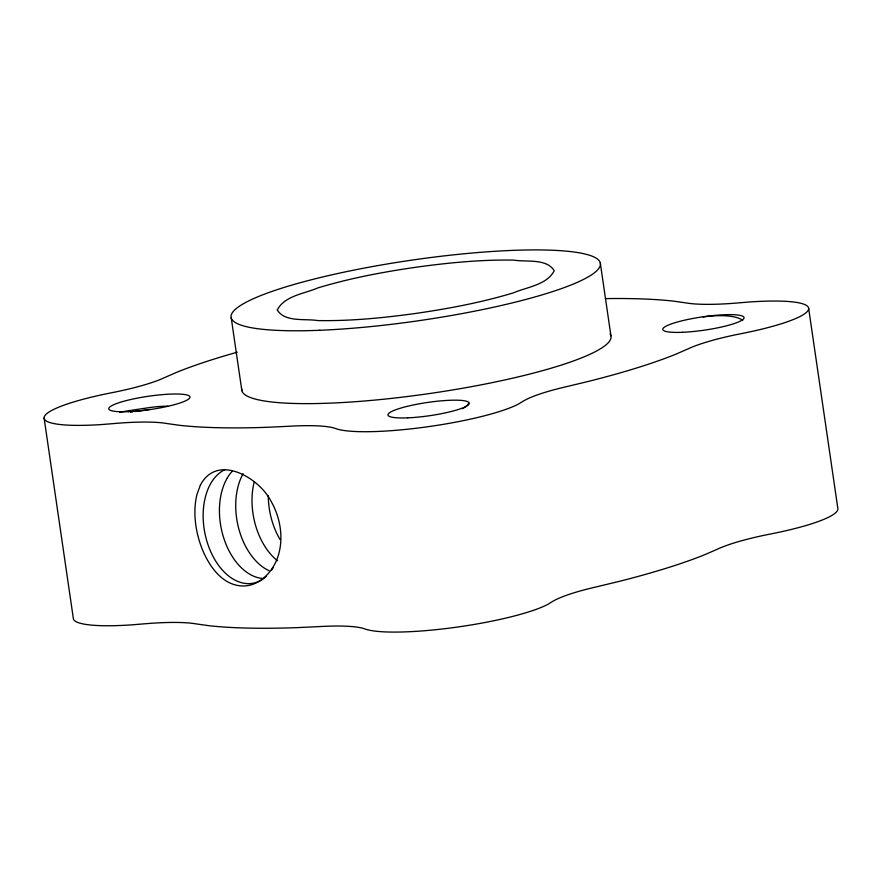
<?xml version="1.0" encoding="UTF-8"?>
<svg xmlns="http://www.w3.org/2000/svg" width="882" height="882" viewBox="0 0 882 882"><rect width="100%" height="100%" fill="white"/><g stroke="black" fill="none" stroke-linecap="round" stroke-linejoin="round"><path stroke-width="1.32" d="M808.673 308.435L837.9 508.804A98.894 16.152 -8.3 0 1 771.022 533.908L766.039 534.9A93.305 15.237 -8.3 0 0 717.22 549.277L704.74 554.712A298.535 48.764 -8.3 0 1 618.558 581.547L596.739 586.795A93.294 15.237 -8.3 0 0 552.86 601.281L547.667 604.446A98.894 16.152 -8.3 0 1 453.591 627.576A98.894 16.152 -8.3 0 1 365.082 629.009L363.384 628.414A93.305 15.237 -8.3 0 0 318.7 626.617L296.694 627.653A298.535 48.764 -8.3 0 1 209.1 625.724L196.223 623.916A93.294 15.237 -8.3 0 0 146.688 623.629L132.124 624.831A98.894 16.152 -8.3 0 1 73.327 618.348L44.1 417.98M600.3 262.935L610.928 335.799M231.216 317.752L241.844 390.616M610.101 333.991A186.587 30.473 -8.3 0 1 433.679 392.931A186.587 30.473 -8.3 0 1 241.745 388.686M237.247 352.205A298.535 48.764 -8.3 0 0 177.26 372.072L164.78 377.507A93.305 15.237 -8.3 0 1 115.961 391.884L110.978 392.876A98.894 16.152 -8.3 0 0 44.188 417.109A98.894 16.152 -8.3 0 0 102.896 424.463L117.449 423.261A93.294 15.237 -8.3 0 1 166.996 423.547L179.873 425.356A298.535 48.764 -8.3 0 0 267.466 427.285L289.472 426.249A93.305 15.237 -8.3 0 1 334.157 428.046L335.844 428.641A98.894 16.152 -8.3 0 0 424.363 427.208A98.894 16.152 -8.3 0 0 518.429 404.077L523.621 400.913A93.294 15.237 -8.3 0 1 567.512 386.426L589.33 381.178A298.535 48.764 -8.3 0 0 675.502 354.344L687.993 348.908A93.305 15.237 -8.3 0 1 736.812 334.532L741.795 333.539A98.894 16.152 -8.3 0 0 808.573 309.306A98.894 16.152 -8.3 0 0 749.876 301.953L735.312 303.154A93.294 15.237 -8.3 0 1 685.777 302.868L672.889 301.06A298.535 48.764 -8.3 0 0 605.339 298.612M277.433 560.709A58.862 37.948 79.1 0 1 254.148 482.211M269.032 570.698A58.862 37.948 79.1 0 1 243.123 473.678M224.756 469.676A58.862 42.479 65.7 0 0 211.041 482.972A58.862 37.948 79.1 0 0 214.888 559.75A58.862 37.948 79.1 0 0 266.331 576.321M273.133 567.666A58.862 37.948 79.1 0 1 271.601 570.103M262.505 578.471A58.862 37.948 79.1 0 1 224.469 540.159A58.862 37.948 79.1 0 1 227.324 477.901M280.035 539.475A58.862 37.948 79.1 0 1 268.282 495.53M227.324 477.901A58.862 42.479 65.7 0 1 232.407 471.087M703.086 316.947A40.572 12.183 -8.4 0 1 742.732 320.508M468.397 403.383A40.572 6.472 -16.5 0 1 462.488 408.686M150.668 407.451A40.572 12.183 -8.4 0 1 167.823 406.172M149.686 409.48A40.572 0.948 -8.2 0 1 134.99 411.519M132.697 411.828A40.572 0.948 -8.2 0 1 130.47 412.115M119.632 412.225A40.572 0.948 -8.2 0 1 150.668 407.429M277.301 309.957C284.776 322.459 305.007 318.479 317.674 320.563C350.419 321.169 383.119 317.928 415.521 313.463C448.563 308.678 481.506 302.493 513.511 292.824C527.017 286.992 547.005 284.941 554.205 270.741C546.741 258.228 526.51 262.219 513.842 260.135C481.098 259.517 448.398 262.759 415.995 267.235C382.942 272.009 350 278.205 318.005 287.863C304.488 293.695 284.5 295.746 277.301 309.957M200.368 485.166L197.05 494.218A59.116 33.538 75.2 0 0 203.544 552.253C210.611 568.107 223.245 585.251 242.219 585.957C258.239 586.541 271.138 573.543 276.86 559.629A59.116 46.636 69.4 0 0 271.105 501.362C259.33 477.846 217.237 452.896 200.368 485.166M319.714 330.276A186.587 30.473 -8.3 0 0 600.388 264.865A186.587 30.473 -8.3 0 0 327.167 275.901A186.587 30.473 -8.3 0 0 319.714 330.276M128.485 411.662A41.046 6.703 -8.3 0 0 189.994 397.242A41.046 6.703 -8.3 0 0 129.621 399.778A41.046 6.703 -8.3 0 0 128.485 411.662M407.749 417.848A41.046 6.703 -8.3 0 0 469.257 403.416A41.046 6.703 -8.3 0 0 408.884 405.952A41.046 6.703 -8.3 0 0 407.749 417.848M682.525 332.293A41.046 6.703 -8.3 0 0 744.033 317.862A41.046 6.703 -8.3 0 0 683.66 320.398A41.046 6.703 -8.3 0 0 682.525 332.293"/></g></svg>
